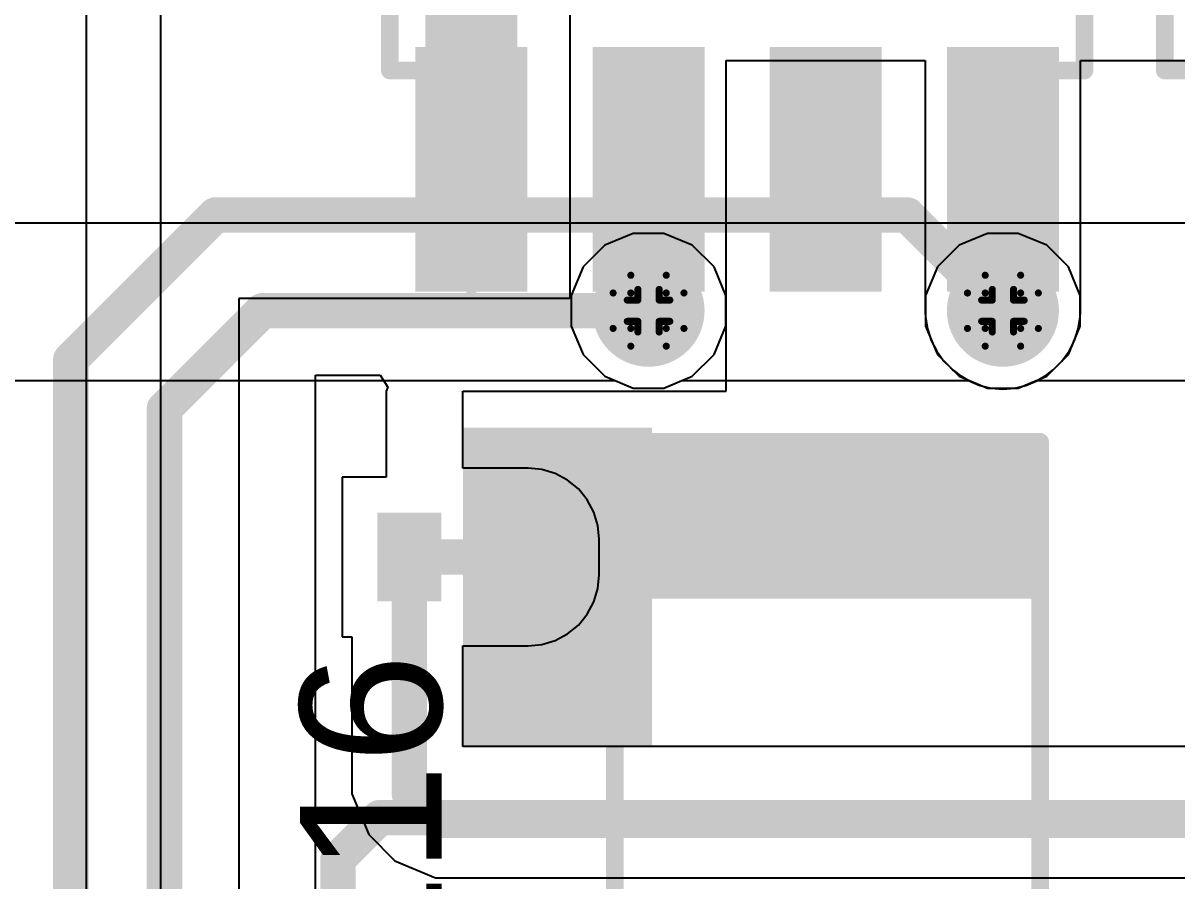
# Model space of a CAD drawing. Header units: inches. Extents: x -4 to 5258, y -4 to 5281.
# Drawn here: x 51.6 to 59.87, y 77.24 to 83.39 of the extents above; entities that cross this region are included whole.
import ezdxf

# ---------------------------------------------------------------- set-up
doc = ezdxf.new("R2010")
doc.units = ezdxf.units.IN
for name, color, linetype in [('Bottom Layer', 5, 'Continuous'), ('Bottom Solder', 6, 'Continuous'), ('Drill Drawing', 1, 'Continuous'), ('Layer 1', 16, 'Continuous'), ('Layer 2', 76, 'Continuous'), ('Top Layer', 1, 'Continuous'), ('Top Overlay', 2, 'Continuous'), ('Top Paste', 8, 'Continuous'), ('Top Solder', 216, 'Continuous'), ('Via Holes', 16, 'Continuous')]:
    doc.layers.add(name, color=color, linetype=linetype)
doc.styles.add('Arial', font='', dxfattribs={"height": 0.2})
doc.styles.get('Arial').set_extended_font_data('Arial')

# ---------------------------------------------------------------- blocks, each defined once
blk = doc.blocks.new('SOIC_8_10')
at = {"layer": 'Top Layer'}
for points in [[(-1.925, 2.205), (-1.925, 1.605), (-3.475, 1.605), (-3.475, 2.205)], [(3.475, 2.205), (3.475, 1.605), (1.925, 1.605), (1.925, 2.205)], [(-1.925, 0.935), (-1.925, 0.335), (-3.475, 0.335), (-3.475, 0.935)], [(3.475, 0.935), (3.475, 0.335), (1.925, 0.335), (1.925, 0.935)], [(-1.925, -0.335), (-1.925, -0.935), (-3.475, -0.935), (-3.475, -0.335)], [(3.475, -0.335), (3.475, -0.935), (1.925, -0.935), (1.925, -0.335)], [(-1.925, -1.605), (-1.925, -2.205), (-3.475, -2.205), (-3.475, -1.605)], [(3.475, -1.605), (3.475, -2.205), (1.925, -2.205), (1.925, -1.605)]]:
    blk.add_hatch(color=1, dxfattribs=at).paths.add_polyline_path(points)
at = {"layer": 'Top Overlay'}
blk.add_hatch(color=2, dxfattribs=at).paths.add_polyline_path([(-1.8289, 1.5748), (-1.4987, 1.5748), (-1.4987, 2.2352), (-1.8289, 2.2352)])
at = {"layer": 'Top Paste'}
for points in [[(-1.925, 2.205), (-1.925, 1.605), (-3.475, 1.605), (-3.475, 2.205)], [(3.475, 2.205), (3.475, 1.605), (1.925, 1.605), (1.925, 2.205)], [(-1.925, 0.935), (-1.925, 0.335), (-3.475, 0.335), (-3.475, 0.935)], [(3.475, 0.935), (3.475, 0.335), (1.925, 0.335), (1.925, 0.935)], [(-1.925, -0.335), (-1.925, -0.935), (-3.475, -0.935), (-3.475, -0.335)], [(3.475, -0.335), (3.475, -0.935), (1.925, -0.935), (1.925, -0.335)], [(-1.925, -1.605), (-1.925, -2.205), (-3.475, -2.205), (-3.475, -1.605)], [(3.475, -1.605), (3.475, -2.205), (1.925, -2.205), (1.925, -1.605)]]:
    blk.add_hatch(color=8, dxfattribs=at).paths.add_polyline_path(points)
at = {"layer": 'Top Solder'}
for points in [[(-1.8234, 2.3066), (-1.8234, 1.5034), (-3.5766, 1.5034), (-3.5766, 2.3066)], [(3.5766, 2.3066), (3.5766, 1.5034), (1.8234, 1.5034), (1.8234, 2.3066)], [(-1.8234, 1.0366), (-1.8234, 0.2334), (-3.5766, 0.2334), (-3.5766, 1.0366)], [(3.5766, 1.0366), (3.5766, 0.2334), (1.8234, 0.2334), (1.8234, 1.0366)], [(-1.8234, -0.2334), (-1.8234, -1.0366), (-3.5766, -1.0366), (-3.5766, -0.2334)], [(3.5766, -0.2334), (3.5766, -1.0366), (1.8234, -1.0366), (1.8234, -0.2334)], [(-1.8234, -1.5034), (-1.8234, -2.3066), (-3.5766, -2.3066), (-3.5766, -1.5034)], [(3.5766, -1.5034), (3.5766, -2.3066), (1.8234, -2.3066), (1.8234, -1.5034)]]:
    blk.add_hatch(color=216, dxfattribs=at).paths.add_polyline_path(points)
at = {"layer": 'Top Overlay'}
for points in [[(-1.9906, 2.4892, 0.127, 0.127, 0), (1.9906, 2.4892, 0.127, 0.127, 0)], [(-1.9906, 2.4892, 0.127, 0.127, 0), (-1.9906, 2.3114, 0.127, 0.127, 0)], [(1.9906, 2.4892, 0.127, 0.127, 0), (1.9906, 2.3114, 0.127, 0.127, 0)], [(-3.7592, 2.032, 0.127, 0.127, 0), (-3.7592, 1.778, 0.127, 0.127, 0)], [(-3.7592, 2.032, 0.127, 0.127, 0), (-3.6322, 1.905, 0.127, 0.127, 0)], [(-3.6322, 1.905, 0.127, 0.127, 0), (-3.7592, 1.778, 0.127, 0.127, 0)], [(-1.9906, -2.3114, 0.127, 0.127, 0), (-1.9906, -2.4892, 0.127, 0.127, 0)], [(1.9906, -2.3114, 0.127, 0.127, 0), (1.9906, -2.4892, 0.127, 0.127, 0)], [(-1.9906, -2.4892, 0.127, 0.127, 0), (1.9906, -2.4892, 0.127, 0.127, 0)]]:
    blk.add_lwpolyline(points, format="xyseb", dxfattribs=at)
for points in [[(-2.0223, 2.4892, 0.0635, 0.0635, 1), (-1.9588, 2.4892, 0.0635, 0.0635, 1)], [(-2.0223, 2.4892, 0.0635, 0.0635, 1), (-1.9588, 2.4892, 0.0635, 0.0635, 1)], [(1.9588, 2.4892, 0.0635, 0.0635, 1), (2.0223, 2.4892, 0.0635, 0.0635, 1)], [(1.9588, 2.4892, 0.0635, 0.0635, 1), (2.0223, 2.4892, 0.0635, 0.0635, 1)], [(-2.0223, 2.3114, 0.0635, 0.0635, 1), (-1.9588, 2.3114, 0.0635, 0.0635, 1)], [(1.9588, 2.3114, 0.0635, 0.0635, 1), (2.0223, 2.3114, 0.0635, 0.0635, 1)], [(-3.791, 2.032, 0.0635, 0.0635, 1), (-3.7275, 2.032, 0.0635, 0.0635, 1)], [(-3.791, 2.032, 0.0635, 0.0635, 1), (-3.7275, 2.032, 0.0635, 0.0635, 1)], [(-3.6639, 1.905, 0.0635, 0.0635, 1), (-3.6004, 1.905, 0.0635, 0.0635, 1)], [(-3.6639, 1.905, 0.0635, 0.0635, 1), (-3.6004, 1.905, 0.0635, 0.0635, 1)], [(-3.791, 1.778, 0.0635, 0.0635, 1), (-3.7275, 1.778, 0.0635, 0.0635, 1)], [(-3.791, 1.778, 0.0635, 0.0635, 1), (-3.7275, 1.778, 0.0635, 0.0635, 1)], [(-2.0223, -2.3114, 0.0635, 0.0635, 1), (-1.9588, -2.3114, 0.0635, 0.0635, 1)], [(1.9588, -2.3114, 0.0635, 0.0635, 1), (2.0223, -2.3114, 0.0635, 0.0635, 1)], [(-2.0223, -2.4892, 0.0635, 0.0635, 1), (-1.9588, -2.4892, 0.0635, 0.0635, 1)], [(-2.0223, -2.4892, 0.0635, 0.0635, 1), (-1.9588, -2.4892, 0.0635, 0.0635, 1)], [(1.9588, -2.4892, 0.0635, 0.0635, 1), (2.0223, -2.4892, 0.0635, 0.0635, 1)], [(1.9588, -2.4892, 0.0635, 0.0635, 1), (2.0223, -2.4892, 0.0635, 0.0635, 1)]]:
    blk.add_lwpolyline(points, format="xyseb", close=True, dxfattribs=at)
blk = doc.blocks.new('SOIC_8_12')
at = {"layer": 'Top Layer'}
for points in [[(-1.925, 2.205), (-1.925, 1.605), (-3.475, 1.605), (-3.475, 2.205)], [(3.475, 2.205), (3.475, 1.605), (1.925, 1.605), (1.925, 2.205)], [(-1.925, 0.935), (-1.925, 0.335), (-3.475, 0.335), (-3.475, 0.935)], [(3.475, 0.935), (3.475, 0.335), (1.925, 0.335), (1.925, 0.935)], [(-1.925, -0.335), (-1.925, -0.935), (-3.475, -0.935), (-3.475, -0.335)], [(3.475, -0.335), (3.475, -0.935), (1.925, -0.935), (1.925, -0.335)], [(-1.925, -1.605), (-1.925, -2.205), (-3.475, -2.205), (-3.475, -1.605)], [(3.475, -1.605), (3.475, -2.205), (1.925, -2.205), (1.925, -1.605)]]:
    blk.add_hatch(color=1, dxfattribs=at).paths.add_polyline_path(points)
at = {"layer": 'Top Overlay'}
blk.add_hatch(color=2, dxfattribs=at).paths.add_polyline_path([(-1.8296, 1.5744), (-1.4994, 1.5744), (-1.4994, 2.2348), (-1.8296, 2.2348)])
at = {"layer": 'Top Paste'}
for points in [[(-1.925, 2.205), (-1.925, 1.605), (-3.475, 1.605), (-3.475, 2.205)], [(3.475, 2.205), (3.475, 1.605), (1.925, 1.605), (1.925, 2.205)], [(-1.925, 0.935), (-1.925, 0.335), (-3.475, 0.335), (-3.475, 0.935)], [(3.475, 0.935), (3.475, 0.335), (1.925, 0.335), (1.925, 0.935)], [(-1.925, -0.335), (-1.925, -0.935), (-3.475, -0.935), (-3.475, -0.335)], [(3.475, -0.335), (3.475, -0.935), (1.925, -0.935), (1.925, -0.335)], [(-1.925, -1.605), (-1.925, -2.205), (-3.475, -2.205), (-3.475, -1.605)], [(3.475, -1.605), (3.475, -2.205), (1.925, -2.205), (1.925, -1.605)]]:
    blk.add_hatch(color=8, dxfattribs=at).paths.add_polyline_path(points)
at = {"layer": 'Top Solder'}
for points in [[(-1.8234, 2.3066), (-1.8234, 1.5034), (-3.5766, 1.5034), (-3.5766, 2.3066)], [(3.5766, 2.3066), (3.5766, 1.5034), (1.8234, 1.5034), (1.8234, 2.3066)], [(-1.8234, 1.0366), (-1.8234, 0.2334), (-3.5766, 0.2334), (-3.5766, 1.0366)], [(3.5766, 1.0366), (3.5766, 0.2334), (1.8234, 0.2334), (1.8234, 1.0366)], [(-1.8234, -0.2334), (-1.8234, -1.0366), (-3.5766, -1.0366), (-3.5766, -0.2334)], [(3.5766, -0.2334), (3.5766, -1.0366), (1.8234, -1.0366), (1.8234, -0.2334)], [(-1.8234, -1.5034), (-1.8234, -2.3066), (-3.5766, -2.3066), (-3.5766, -1.5034)], [(3.5766, -1.5034), (3.5766, -2.3066), (1.8234, -2.3066), (1.8234, -1.5034)]]:
    blk.add_hatch(color=216, dxfattribs=at).paths.add_polyline_path(points)
at = {"layer": 'Top Overlay'}
for points in [[(-1.9906, 2.4892, 0.127, 0.127, 0), (1.9906, 2.4892, 0.127, 0.127, 0)], [(-1.9906, 2.4892, 0.127, 0.127, 0), (-1.9906, 2.3114, 0.127, 0.127, 0)], [(1.9906, 2.4892, 0.127, 0.127, 0), (1.9906, 2.3114, 0.127, 0.127, 0)], [(-3.7592, 2.032, 0.127, 0.127, 0), (-3.7592, 1.778, 0.127, 0.127, 0)], [(-3.7592, 2.032, 0.127, 0.127, 0), (-3.6322, 1.905, 0.127, 0.127, 0)], [(-3.6322, 1.905, 0.127, 0.127, 0), (-3.7592, 1.778, 0.127, 0.127, 0)], [(-1.9906, -2.3114, 0.127, 0.127, 0), (-1.9906, -2.4892, 0.127, 0.127, 0)], [(1.9906, -2.3114, 0.127, 0.127, 0), (1.9906, -2.4892, 0.127, 0.127, 0)], [(1.9906, -2.4892, 0.127, 0.127, 0), (-1.9906, -2.4892, 0.127, 0.127, 0)]]:
    blk.add_lwpolyline(points, format="xyseb", dxfattribs=at)
for points in [[(-2.0223, 2.4892, 0.0635, 0.0635, 1), (-1.9588, 2.4892, 0.0635, 0.0635, 1)], [(-2.0223, 2.4892, 0.0635, 0.0635, 1), (-1.9588, 2.4892, 0.0635, 0.0635, 1)], [(1.9588, 2.4892, 0.0635, 0.0635, 1), (2.0223, 2.4892, 0.0635, 0.0635, 1)], [(1.9588, 2.4892, 0.0635, 0.0635, 1), (2.0223, 2.4892, 0.0635, 0.0635, 1)], [(-2.0223, 2.3114, 0.0635, 0.0635, 1), (-1.9588, 2.3114, 0.0635, 0.0635, 1)], [(1.9588, 2.3114, 0.0635, 0.0635, 1), (2.0223, 2.3114, 0.0635, 0.0635, 1)], [(-3.791, 2.032, 0.0635, 0.0635, 1), (-3.7275, 2.032, 0.0635, 0.0635, 1)], [(-3.791, 2.032, 0.0635, 0.0635, 1), (-3.7275, 2.032, 0.0635, 0.0635, 1)], [(-3.6639, 1.905, 0.0635, 0.0635, 1), (-3.6004, 1.905, 0.0635, 0.0635, 1)], [(-3.6639, 1.905, 0.0635, 0.0635, 1), (-3.6004, 1.905, 0.0635, 0.0635, 1)], [(-3.791, 1.778, 0.0635, 0.0635, 1), (-3.7275, 1.778, 0.0635, 0.0635, 1)], [(-3.791, 1.778, 0.0635, 0.0635, 1), (-3.7275, 1.778, 0.0635, 0.0635, 1)], [(-2.0223, -2.3114, 0.0635, 0.0635, 1), (-1.9588, -2.3114, 0.0635, 0.0635, 1)], [(1.9588, -2.3114, 0.0635, 0.0635, 1), (2.0223, -2.3114, 0.0635, 0.0635, 1)], [(-2.0224, -2.4892, 0.0635, 0.0635, 1), (-1.9589, -2.4892, 0.0635, 0.0635, 1)], [(-2.0224, -2.4892, 0.0635, 0.0635, 1), (-1.9589, -2.4892, 0.0635, 0.0635, 1)], [(1.9588, -2.4892, 0.0635, 0.0635, 1), (2.0223, -2.4892, 0.0635, 0.0635, 1)], [(1.9588, -2.4892, 0.0635, 0.0635, 1), (2.0223, -2.4892, 0.0635, 0.0635, 1)]]:
    blk.add_lwpolyline(points, format="xyseb", close=True, dxfattribs=at)
blk = doc.blocks.new('RES_2010_52')
at = {"layer": 'Top Layer'}
for points in [[(-2.8, 1.4), (-1.9, 1.4), (-1.9, -1.4), (-2.8, -1.4)], [(1.9, 1.4), (2.8, 1.4), (2.8, -1.4), (1.9, -1.4)]]:
    blk.add_hatch(color=1, dxfattribs=at).paths.add_polyline_path(points)
at = {"layer": 'Top Paste'}
for points in [[(-2.8, 1.4), (-1.9, 1.4), (-1.9, -1.4), (-2.8, -1.4)], [(1.9, 1.4), (2.8, 1.4), (2.8, -1.4), (1.9, -1.4)]]:
    blk.add_hatch(color=8, dxfattribs=at).paths.add_polyline_path(points)
at = {"layer": 'Top Solder'}
for points in [[(-2.9016, 1.5016), (-1.7984, 1.5016), (-1.7984, -1.5016), (-2.9016, -1.5016)], [(1.7984, 1.5016), (2.9016, 1.5016), (2.9016, -1.5016), (1.7984, -1.5016)]]:
    blk.add_hatch(color=216, dxfattribs=at).paths.add_polyline_path(points)
at = {"layer": 'Top Overlay'}
for points in [[(-2.921, 1.524, 0.127, 0.127, 0), (-2.921, -1.524, 0.127, 0.127, 0)], [(-2.921, 1.524, 0.127, 0.127, 0), (2.921, 1.524, 0.127, 0.127, 0)], [(2.921, 1.524, 0.127, 0.127, 0), (2.921, -1.524, 0.127, 0.127, 0)], [(-2.921, -1.524, 0.127, 0.127, 0), (2.921, -1.524, 0.127, 0.127, 0)]]:
    blk.add_lwpolyline(points, format="xyseb", dxfattribs=at)
for points in [[(-2.9527, 1.524, 0.0635, 0.0635, 1), (-2.8893, 1.524, 0.0635, 0.0635, 1)], [(-2.9527, 1.524, 0.0635, 0.0635, 1), (-2.8893, 1.524, 0.0635, 0.0635, 1)], [(2.8893, 1.524, 0.0635, 0.0635, 1), (2.9527, 1.524, 0.0635, 0.0635, 1)], [(2.8893, 1.524, 0.0635, 0.0635, 1), (2.9527, 1.524, 0.0635, 0.0635, 1)], [(-2.9527, -1.524, 0.0635, 0.0635, 1), (-2.8893, -1.524, 0.0635, 0.0635, 1)], [(-2.9527, -1.524, 0.0635, 0.0635, 1), (-2.8893, -1.524, 0.0635, 0.0635, 1)], [(2.8893, -1.524, 0.0635, 0.0635, 1), (2.9527, -1.524, 0.0635, 0.0635, 1)], [(2.8893, -1.524, 0.0635, 0.0635, 1), (2.9527, -1.524, 0.0635, 0.0635, 1)]]:
    blk.add_lwpolyline(points, format="xyseb", close=True, dxfattribs=at)
blk = doc.blocks.new('N___T___P___177')
at = {"layer": 'Top Layer'}
for points in [[(-0.6985, -0.3175), (-0.6985, 0.3175), (-0.2413, 0.3175), (-0.2413, -0.3175)], [(0.2413, -0.3175), (0.2413, 0.3175), (0.6985, 0.3175), (0.6985, -0.3175)], [(-0.3812, -0.127), (0.3808, -0.127), (0.3808, 0.127), (-0.3812, 0.127)]]:
    blk.add_hatch(color=1, dxfattribs=at).paths.add_polyline_path(points)
at = {"layer": 'Top Paste'}
for points in [[(-0.6985, -0.3175), (-0.6985, 0.3175), (-0.2413, 0.3175), (-0.2413, -0.3175)], [(0.2413, -0.3175), (0.2413, 0.3175), (0.6985, 0.3175), (0.6985, -0.3175)]]:
    blk.add_hatch(color=8, dxfattribs=at).paths.add_polyline_path(points)

msp = doc.modelspace()

# ---------------------------------------------------------------- hatches: boundary and pattern name
at = {"layer": 'Bottom Layer'}
h = msp.add_hatch(color=5, dxfattribs=at)
edge = h.paths.add_edge_path()
edge.add_arc((56.0835, 81.325), 0.3, 0, 360)
h = msp.add_hatch(color=5, dxfattribs=at)
edge = h.paths.add_edge_path()
edge.add_arc((58.6235, 81.325), 0.3, 0, 360)
at = {"layer": 'Bottom Solder'}
h = msp.add_hatch(color=6, dxfattribs=at)
edge = h.paths.add_edge_path()
edge.add_arc((56.0835, 81.325), 0.4016, 0, 360)
h = msp.add_hatch(color=6, dxfattribs=at)
edge = h.paths.add_edge_path()
edge.add_arc((58.6235, 81.325), 0.4016, 0, 360)
at = {"layer": 'Layer 1'}
h = msp.add_hatch(color=16, dxfattribs=at)
edge = h.paths.add_edge_path()
edge.add_arc((56.0835, 81.325), 0.3, 0, 360)
h = msp.add_hatch(color=16, dxfattribs=at)
edge = h.paths.add_edge_path()
edge.add_arc((58.6235, 81.325), 0.3, 0, 360)
at = {"layer": 'Layer 2'}
h = msp.add_hatch(color=76, dxfattribs=at)
edge = h.paths.add_edge_path()
edge.add_arc((56.0835, 81.325), 0.3, 0, 360)
h = msp.add_hatch(color=76, dxfattribs=at)
edge = h.paths.add_edge_path()
edge.add_arc((58.6235, 81.325), 0.3, 0, 360)
at = {"layer": 'Top Layer'}
h = msp.add_hatch(color=1, dxfattribs=at)
edge = h.paths.add_edge_path()
edge.add_arc((56.0835, 81.325), 0.3, 0, 360)
h = msp.add_hatch(color=1, dxfattribs=at)
edge = h.paths.add_edge_path()
edge.add_arc((58.6235, 81.325), 0.3, 0, 360)
msp.add_hatch(color=1, dxfattribs=at).paths.add_polyline_path([(54.7534, 78.2025), (56.109, 78.2025), (56.109, 80.4865), (54.7534, 80.4865)])
at = {"layer": 'Top Solder'}
h = msp.add_hatch(color=216, dxfattribs=at)
edge = h.paths.add_edge_path()
edge.add_arc((56.0835, 81.325), 0.4016, 0, 360)
h = msp.add_hatch(color=216, dxfattribs=at)
edge = h.paths.add_edge_path()
edge.add_arc((58.6235, 81.325), 0.4016, 0, 360)
at = {"layer": 'Via Holes'}
h = msp.add_hatch(color=7, dxfattribs=at)
edge = h.paths.add_edge_path()
edge.add_arc((56.0835, 81.325), 0.15, 0, 360)
h = msp.add_hatch(color=7, dxfattribs=at)
edge = h.paths.add_edge_path()
edge.add_arc((58.6235, 81.325), 0.15, 0, 360)

# ---------------------------------------------------------------- linework, layer by layer
at = {"layer": 'Bottom Layer'}
for p, q in [((106.4882, 81.9521), (50.1444, 81.9521)), ((49.005, 80.8245), (55.8443, 80.8245)), ((55.8443, 80.8245), (55.9733, 80.7711)), ((56.1937, 80.7711), (56.3227, 80.8245)), ((56.3227, 80.8245), (58.3843, 80.8245)), ((58.3843, 80.8245), (58.5133, 80.7711)), ((58.7337, 80.7711), (58.8627, 80.8245)), ((58.8627, 80.8245), (63.9385, 80.8245)), ((55.9733, 80.7711), (56.1937, 80.7711)), ((58.5133, 80.7711), (58.7337, 80.7711))]:
    msp.add_line(p, q, dxfattribs=at)
at = {"layer": 'Drill Drawing'}
for points in [[(55.9565, 81.452, 0.0508, 0.0508, 0), (55.9565, 81.579, 0.0508, 0.0508, 0)], [(55.9565, 81.579, 0.0508, 0.0508, 0), (56.2105, 81.579, 0.0508, 0.0508, 0)], [(56.2105, 81.452, 0.0508, 0.0508, 0), (56.2105, 81.579, 0.0508, 0.0508, 0)], [(58.4965, 81.452, 0.0508, 0.0508, 0), (58.4965, 81.579, 0.0508, 0.0508, 0)], [(58.4965, 81.579, 0.0508, 0.0508, 0), (58.7505, 81.579, 0.0508, 0.0508, 0)], [(58.7505, 81.452, 0.0508, 0.0508, 0), (58.7505, 81.579, 0.0508, 0.0508, 0)], [(55.8295, 81.198, 0.0508, 0.0508, 0), (55.8295, 81.452, 0.0508, 0.0508, 0)], [(55.8295, 81.452, 0.0508, 0.0508, 0), (55.9565, 81.452, 0.0508, 0.0508, 0)], [(56.0073, 81.4012, 0.0508, 0.0508, 0), (56.0073, 81.4774, 0.0508, 0.0508, 0)], [(56.0073, 81.4774, 0.0508, 0.0508, 0), (56.1597, 81.4774, 0.0508, 0.0508, 0)], [(56.1597, 81.4012, 0.0508, 0.0508, 0), (56.1597, 81.4774, 0.0508, 0.0508, 0)], [(56.2105, 81.452, 0.0508, 0.0508, 0), (56.3375, 81.452, 0.0508, 0.0508, 0)], [(56.3375, 81.198, 0.0508, 0.0508, 0), (56.3375, 81.452, 0.0508, 0.0508, 0)], [(58.3695, 81.198, 0.0508, 0.0508, 0), (58.3695, 81.452, 0.0508, 0.0508, 0)], [(58.3695, 81.452, 0.0508, 0.0508, 0), (58.4965, 81.452, 0.0508, 0.0508, 0)], [(58.5473, 81.4012, 0.0508, 0.0508, 0), (58.5473, 81.4774, 0.0508, 0.0508, 0)], [(58.5473, 81.4774, 0.0508, 0.0508, 0), (58.6997, 81.4774, 0.0508, 0.0508, 0)], [(58.6997, 81.4012, 0.0508, 0.0508, 0), (58.6997, 81.4774, 0.0508, 0.0508, 0)], [(58.7505, 81.452, 0.0508, 0.0508, 0), (58.8775, 81.452, 0.0508, 0.0508, 0)], [(58.8775, 81.198, 0.0508, 0.0508, 0), (58.8775, 81.452, 0.0508, 0.0508, 0)], [(55.9311, 81.2488, 0.0508, 0.0508, 0), (55.9311, 81.4012, 0.0508, 0.0508, 0)], [(55.9311, 81.4012, 0.0508, 0.0508, 0), (56.0073, 81.4012, 0.0508, 0.0508, 0)], [(56.1597, 81.4012, 0.0508, 0.0508, 0), (56.2359, 81.4012, 0.0508, 0.0508, 0)], [(56.2359, 81.2488, 0.0508, 0.0508, 0), (56.2359, 81.4012, 0.0508, 0.0508, 0)], [(58.4711, 81.2488, 0.0508, 0.0508, 0), (58.4711, 81.4012, 0.0508, 0.0508, 0)], [(58.4711, 81.4012, 0.0508, 0.0508, 0), (58.5473, 81.4012, 0.0508, 0.0508, 0)], [(58.6997, 81.4012, 0.0508, 0.0508, 0), (58.7759, 81.4012, 0.0508, 0.0508, 0)], [(58.7759, 81.2488, 0.0508, 0.0508, 0), (58.7759, 81.4012, 0.0508, 0.0508, 0)], [(55.8295, 81.198, 0.0508, 0.0508, 0), (55.9565, 81.198, 0.0508, 0.0508, 0)], [(55.9311, 81.2488, 0.0508, 0.0508, 0), (56.0073, 81.2488, 0.0508, 0.0508, 0)], [(55.9565, 81.071, 0.0508, 0.0508, 0), (55.9565, 81.198, 0.0508, 0.0508, 0)], [(56.0073, 81.1726, 0.0508, 0.0508, 0), (56.0073, 81.2488, 0.0508, 0.0508, 0)], [(56.1597, 81.2488, 0.0508, 0.0508, 0), (56.2359, 81.2488, 0.0508, 0.0508, 0)], [(56.1597, 81.1726, 0.0508, 0.0508, 0), (56.1597, 81.2488, 0.0508, 0.0508, 0)], [(56.2105, 81.198, 0.0508, 0.0508, 0), (56.3375, 81.198, 0.0508, 0.0508, 0)], [(56.2105, 81.071, 0.0508, 0.0508, 0), (56.2105, 81.198, 0.0508, 0.0508, 0)], [(58.3695, 81.198, 0.0508, 0.0508, 0), (58.4965, 81.198, 0.0508, 0.0508, 0)], [(58.4711, 81.2488, 0.0508, 0.0508, 0), (58.5473, 81.2488, 0.0508, 0.0508, 0)], [(58.4965, 81.071, 0.0508, 0.0508, 0), (58.4965, 81.198, 0.0508, 0.0508, 0)], [(58.5473, 81.1726, 0.0508, 0.0508, 0), (58.5473, 81.2488, 0.0508, 0.0508, 0)], [(58.6997, 81.2488, 0.0508, 0.0508, 0), (58.7759, 81.2488, 0.0508, 0.0508, 0)], [(58.6997, 81.1726, 0.0508, 0.0508, 0), (58.6997, 81.2488, 0.0508, 0.0508, 0)], [(58.7505, 81.198, 0.0508, 0.0508, 0), (58.8775, 81.198, 0.0508, 0.0508, 0)], [(58.7505, 81.071, 0.0508, 0.0508, 0), (58.7505, 81.198, 0.0508, 0.0508, 0)], [(56.0073, 81.1726, 0.0508, 0.0508, 0), (56.1597, 81.1726, 0.0508, 0.0508, 0)], [(58.5473, 81.1726, 0.0508, 0.0508, 0), (58.6997, 81.1726, 0.0508, 0.0508, 0)], [(55.9565, 81.071, 0.0508, 0.0508, 0), (56.2105, 81.071, 0.0508, 0.0508, 0)], [(58.4965, 81.071, 0.0508, 0.0508, 0), (58.7505, 81.071, 0.0508, 0.0508, 0)]]:
    msp.add_lwpolyline(points, format="xyseb", dxfattribs=at)
for points in [[(55.9438, 81.579, 0.0254, 0.0254, 1), (55.9692, 81.579, 0.0254, 0.0254, 1)], [(55.9438, 81.579, 0.0254, 0.0254, 1), (55.9692, 81.579, 0.0254, 0.0254, 1)], [(56.1978, 81.579, 0.0254, 0.0254, 1), (56.2232, 81.579, 0.0254, 0.0254, 1)], [(56.1978, 81.579, 0.0254, 0.0254, 1), (56.2232, 81.579, 0.0254, 0.0254, 1)], [(58.4838, 81.579, 0.0254, 0.0254, 1), (58.5092, 81.579, 0.0254, 0.0254, 1)], [(58.4838, 81.579, 0.0254, 0.0254, 1), (58.5092, 81.579, 0.0254, 0.0254, 1)], [(58.7378, 81.579, 0.0254, 0.0254, 1), (58.7632, 81.579, 0.0254, 0.0254, 1)], [(58.7378, 81.579, 0.0254, 0.0254, 1), (58.7632, 81.579, 0.0254, 0.0254, 1)], [(55.8168, 81.452, 0.0254, 0.0254, 1), (55.8422, 81.452, 0.0254, 0.0254, 1)], [(55.8168, 81.452, 0.0254, 0.0254, 1), (55.8422, 81.452, 0.0254, 0.0254, 1)], [(55.9438, 81.452, 0.0254, 0.0254, 1), (55.9692, 81.452, 0.0254, 0.0254, 1)], [(55.9438, 81.452, 0.0254, 0.0254, 1), (55.9692, 81.452, 0.0254, 0.0254, 1)], [(55.9946, 81.4774, 0.0254, 0.0254, 1), (56.02, 81.4774, 0.0254, 0.0254, 1)], [(55.9946, 81.4774, 0.0254, 0.0254, 1), (56.02, 81.4774, 0.0254, 0.0254, 1)], [(56.147, 81.4774, 0.0254, 0.0254, 1), (56.1724, 81.4774, 0.0254, 0.0254, 1)], [(56.147, 81.4774, 0.0254, 0.0254, 1), (56.1724, 81.4774, 0.0254, 0.0254, 1)], [(56.1978, 81.452, 0.0254, 0.0254, 1), (56.2232, 81.452, 0.0254, 0.0254, 1)], [(56.1978, 81.452, 0.0254, 0.0254, 1), (56.2232, 81.452, 0.0254, 0.0254, 1)], [(56.3248, 81.452, 0.0254, 0.0254, 1), (56.3502, 81.452, 0.0254, 0.0254, 1)], [(56.3248, 81.452, 0.0254, 0.0254, 1), (56.3502, 81.452, 0.0254, 0.0254, 1)], [(58.3568, 81.452, 0.0254, 0.0254, 1), (58.3822, 81.452, 0.0254, 0.0254, 1)], [(58.3568, 81.452, 0.0254, 0.0254, 1), (58.3822, 81.452, 0.0254, 0.0254, 1)], [(58.4838, 81.452, 0.0254, 0.0254, 1), (58.5092, 81.452, 0.0254, 0.0254, 1)], [(58.4838, 81.452, 0.0254, 0.0254, 1), (58.5092, 81.452, 0.0254, 0.0254, 1)], [(58.5346, 81.4774, 0.0254, 0.0254, 1), (58.56, 81.4774, 0.0254, 0.0254, 1)], [(58.5346, 81.4774, 0.0254, 0.0254, 1), (58.56, 81.4774, 0.0254, 0.0254, 1)], [(58.687, 81.4774, 0.0254, 0.0254, 1), (58.7124, 81.4774, 0.0254, 0.0254, 1)], [(58.687, 81.4774, 0.0254, 0.0254, 1), (58.7124, 81.4774, 0.0254, 0.0254, 1)], [(58.7378, 81.452, 0.0254, 0.0254, 1), (58.7632, 81.452, 0.0254, 0.0254, 1)], [(58.7378, 81.452, 0.0254, 0.0254, 1), (58.7632, 81.452, 0.0254, 0.0254, 1)], [(58.8648, 81.452, 0.0254, 0.0254, 1), (58.8902, 81.452, 0.0254, 0.0254, 1)], [(58.8648, 81.452, 0.0254, 0.0254, 1), (58.8902, 81.452, 0.0254, 0.0254, 1)], [(55.9184, 81.4012, 0.0254, 0.0254, 1), (55.9438, 81.4012, 0.0254, 0.0254, 1)], [(55.9184, 81.4012, 0.0254, 0.0254, 1), (55.9438, 81.4012, 0.0254, 0.0254, 1)], [(55.9946, 81.4012, 0.0254, 0.0254, 1), (56.02, 81.4012, 0.0254, 0.0254, 1)], [(55.9946, 81.4012, 0.0254, 0.0254, 1), (56.02, 81.4012, 0.0254, 0.0254, 1)], [(56.147, 81.4012, 0.0254, 0.0254, 1), (56.1724, 81.4012, 0.0254, 0.0254, 1)], [(56.147, 81.4012, 0.0254, 0.0254, 1), (56.1724, 81.4012, 0.0254, 0.0254, 1)], [(56.2232, 81.4012, 0.0254, 0.0254, 1), (56.2486, 81.4012, 0.0254, 0.0254, 1)], [(56.2232, 81.4012, 0.0254, 0.0254, 1), (56.2486, 81.4012, 0.0254, 0.0254, 1)], [(58.4584, 81.4012, 0.0254, 0.0254, 1), (58.4838, 81.4012, 0.0254, 0.0254, 1)], [(58.4584, 81.4012, 0.0254, 0.0254, 1), (58.4838, 81.4012, 0.0254, 0.0254, 1)], [(58.5346, 81.4012, 0.0254, 0.0254, 1), (58.56, 81.4012, 0.0254, 0.0254, 1)], [(58.5346, 81.4012, 0.0254, 0.0254, 1), (58.56, 81.4012, 0.0254, 0.0254, 1)], [(58.687, 81.4012, 0.0254, 0.0254, 1), (58.7124, 81.4012, 0.0254, 0.0254, 1)], [(58.687, 81.4012, 0.0254, 0.0254, 1), (58.7124, 81.4012, 0.0254, 0.0254, 1)], [(58.7632, 81.4012, 0.0254, 0.0254, 1), (58.7886, 81.4012, 0.0254, 0.0254, 1)], [(58.7632, 81.4012, 0.0254, 0.0254, 1), (58.7886, 81.4012, 0.0254, 0.0254, 1)], [(55.8168, 81.198, 0.0254, 0.0254, 1), (55.8422, 81.198, 0.0254, 0.0254, 1)], [(55.8168, 81.198, 0.0254, 0.0254, 1), (55.8422, 81.198, 0.0254, 0.0254, 1)], [(55.9184, 81.2488, 0.0254, 0.0254, 1), (55.9438, 81.2488, 0.0254, 0.0254, 1)], [(55.9184, 81.2488, 0.0254, 0.0254, 1), (55.9438, 81.2488, 0.0254, 0.0254, 1)], [(55.9438, 81.198, 0.0254, 0.0254, 1), (55.9692, 81.198, 0.0254, 0.0254, 1)], [(55.9438, 81.198, 0.0254, 0.0254, 1), (55.9692, 81.198, 0.0254, 0.0254, 1)], [(55.9946, 81.2488, 0.0254, 0.0254, 1), (56.02, 81.2488, 0.0254, 0.0254, 1)], [(55.9946, 81.2488, 0.0254, 0.0254, 1), (56.02, 81.2488, 0.0254, 0.0254, 1)], [(56.147, 81.2488, 0.0254, 0.0254, 1), (56.1724, 81.2488, 0.0254, 0.0254, 1)], [(56.147, 81.2488, 0.0254, 0.0254, 1), (56.1724, 81.2488, 0.0254, 0.0254, 1)], [(56.1978, 81.198, 0.0254, 0.0254, 1), (56.2232, 81.198, 0.0254, 0.0254, 1)], [(56.1978, 81.198, 0.0254, 0.0254, 1), (56.2232, 81.198, 0.0254, 0.0254, 1)], [(56.2232, 81.2488, 0.0254, 0.0254, 1), (56.2486, 81.2488, 0.0254, 0.0254, 1)], [(56.2232, 81.2488, 0.0254, 0.0254, 1), (56.2486, 81.2488, 0.0254, 0.0254, 1)], [(56.3248, 81.198, 0.0254, 0.0254, 1), (56.3502, 81.198, 0.0254, 0.0254, 1)], [(56.3248, 81.198, 0.0254, 0.0254, 1), (56.3502, 81.198, 0.0254, 0.0254, 1)], [(58.3568, 81.198, 0.0254, 0.0254, 1), (58.3822, 81.198, 0.0254, 0.0254, 1)], [(58.3568, 81.198, 0.0254, 0.0254, 1), (58.3822, 81.198, 0.0254, 0.0254, 1)], [(58.4584, 81.2488, 0.0254, 0.0254, 1), (58.4838, 81.2488, 0.0254, 0.0254, 1)], [(58.4584, 81.2488, 0.0254, 0.0254, 1), (58.4838, 81.2488, 0.0254, 0.0254, 1)], [(58.4838, 81.198, 0.0254, 0.0254, 1), (58.5092, 81.198, 0.0254, 0.0254, 1)], [(58.4838, 81.198, 0.0254, 0.0254, 1), (58.5092, 81.198, 0.0254, 0.0254, 1)], [(58.5346, 81.2488, 0.0254, 0.0254, 1), (58.56, 81.2488, 0.0254, 0.0254, 1)], [(58.5346, 81.2488, 0.0254, 0.0254, 1), (58.56, 81.2488, 0.0254, 0.0254, 1)], [(58.687, 81.2488, 0.0254, 0.0254, 1), (58.7124, 81.2488, 0.0254, 0.0254, 1)], [(58.687, 81.2488, 0.0254, 0.0254, 1), (58.7124, 81.2488, 0.0254, 0.0254, 1)], [(58.7378, 81.198, 0.0254, 0.0254, 1), (58.7632, 81.198, 0.0254, 0.0254, 1)], [(58.7378, 81.198, 0.0254, 0.0254, 1), (58.7632, 81.198, 0.0254, 0.0254, 1)], [(58.7632, 81.2488, 0.0254, 0.0254, 1), (58.7886, 81.2488, 0.0254, 0.0254, 1)], [(58.7632, 81.2488, 0.0254, 0.0254, 1), (58.7886, 81.2488, 0.0254, 0.0254, 1)], [(58.8648, 81.198, 0.0254, 0.0254, 1), (58.8902, 81.198, 0.0254, 0.0254, 1)], [(58.8648, 81.198, 0.0254, 0.0254, 1), (58.8902, 81.198, 0.0254, 0.0254, 1)], [(55.9946, 81.1726, 0.0254, 0.0254, 1), (56.02, 81.1726, 0.0254, 0.0254, 1)], [(55.9946, 81.1726, 0.0254, 0.0254, 1), (56.02, 81.1726, 0.0254, 0.0254, 1)], [(56.147, 81.1726, 0.0254, 0.0254, 1), (56.1724, 81.1726, 0.0254, 0.0254, 1)], [(56.147, 81.1726, 0.0254, 0.0254, 1), (56.1724, 81.1726, 0.0254, 0.0254, 1)], [(58.5346, 81.1726, 0.0254, 0.0254, 1), (58.56, 81.1726, 0.0254, 0.0254, 1)], [(58.5346, 81.1726, 0.0254, 0.0254, 1), (58.56, 81.1726, 0.0254, 0.0254, 1)], [(58.687, 81.1726, 0.0254, 0.0254, 1), (58.7124, 81.1726, 0.0254, 0.0254, 1)], [(58.687, 81.1726, 0.0254, 0.0254, 1), (58.7124, 81.1726, 0.0254, 0.0254, 1)], [(55.9438, 81.071, 0.0254, 0.0254, 1), (55.9692, 81.071, 0.0254, 0.0254, 1)], [(55.9438, 81.071, 0.0254, 0.0254, 1), (55.9692, 81.071, 0.0254, 0.0254, 1)], [(56.1978, 81.071, 0.0254, 0.0254, 1), (56.2232, 81.071, 0.0254, 0.0254, 1)], [(56.1978, 81.071, 0.0254, 0.0254, 1), (56.2232, 81.071, 0.0254, 0.0254, 1)], [(58.4838, 81.071, 0.0254, 0.0254, 1), (58.5092, 81.071, 0.0254, 0.0254, 1)], [(58.4838, 81.071, 0.0254, 0.0254, 1), (58.5092, 81.071, 0.0254, 0.0254, 1)], [(58.7378, 81.071, 0.0254, 0.0254, 1), (58.7632, 81.071, 0.0254, 0.0254, 1)], [(58.7378, 81.071, 0.0254, 0.0254, 1), (58.7632, 81.071, 0.0254, 0.0254, 1)]]:
    msp.add_lwpolyline(points, format="xyseb", close=True, dxfattribs=at)
at = {"layer": 'Layer 1'}
for p, q in [((55.9733, 81.879), (55.7697, 81.7947)), ((56.1937, 81.879), (55.9733, 81.879)), ((56.3973, 81.7947), (56.1937, 81.879)), ((58.5133, 81.879), (58.3097, 81.7947)), ((58.7337, 81.879), (58.5133, 81.879)), ((58.9373, 81.7947), (58.7337, 81.879)), ((55.7697, 81.7947), (55.6138, 81.6389)), ((56.5532, 81.6389), (56.3973, 81.7947)), ((58.3097, 81.7947), (58.1538, 81.6389)), ((59.0932, 81.6389), (58.9373, 81.7947)), ((55.6138, 81.6389), (55.5295, 81.4352)), ((56.6375, 81.4352), (56.5532, 81.6389)), ((58.1538, 81.6389), (58.0695, 81.4352)), ((59.1775, 81.4352), (59.0932, 81.6389)), ((55.5295, 81.4352), (55.5295, 81.2149)), ((56.6375, 81.2149), (56.6375, 81.4352)), ((58.0695, 81.4352), (58.0695, 81.2149)), ((59.1775, 81.2149), (59.1775, 81.4352)), ((55.5295, 81.2149), (55.6138, 81.0112)), ((56.5532, 81.0112), (56.6375, 81.2149)), ((58.0695, 81.2149), (58.1538, 81.0112)), ((59.0932, 81.0112), (59.1775, 81.2149)), ((55.6138, 81.0112), (55.7697, 80.8554)), ((56.3973, 80.8554), (56.5532, 81.0112)), ((58.1538, 81.0112), (58.3097, 80.8554)), ((58.9373, 80.8554), (59.0932, 81.0112)), ((55.7697, 80.8554), (55.9733, 80.7711)), ((56.1937, 80.7711), (56.3973, 80.8554)), ((58.3097, 80.8554), (58.5133, 80.7711)), ((58.7337, 80.7711), (58.9373, 80.8554)), ((55.9733, 80.7711), (56.1937, 80.7711)), ((58.5133, 80.7711), (58.7337, 80.7711))]:
    msp.add_line(p, q, dxfattribs=at)
at = {"layer": 'Layer 2'}
for points in [[(51.9425, 80.9734, 0.254, 0.254, 0), (52.98, 82.0109, 0.254, 0.254, 0)], [(52.98, 82.0109, 0.254, 0.254, 0), (57.9377, 82.0109, 0.254, 0.254, 0)], [(57.9377, 82.0109, 0.254, 0.254, 0), (58.6235, 81.325, 0.254, 0.254, 0)], [(52.6137, 80.6227, 0.254, 0.254, 0), (53.316, 81.325, 0.254, 0.254, 0)], [(53.316, 81.325, 0.254, 0.254, 0), (56.0835, 81.325, 0.254, 0.254, 0)], [(51.9425, 74.0067, 0.254, 0.254, 0), (51.9425, 80.9734, 0.254, 0.254, 0)], [(52.6137, 74.2564, 0.254, 0.254, 0), (52.6137, 80.6227, 0.254, 0.254, 0)], [(53.8571, 77.3938, 0.254, 0.254, 0), (54.1562, 77.6929, 0.254, 0.254, 0)], [(54.1562, 77.6929, 0.254, 0.254, 0), (61.697, 77.6929, 0.254, 0.254, 0)], [(53.8571, 74.8348, 0.254, 0.254, 0), (53.8571, 77.3938, 0.254, 0.254, 0)]]:
    msp.add_lwpolyline(points, format="xyseb", dxfattribs=at)
for points in [[(52.9165, 82.0109, 0.127, 0.127, 1), (53.0435, 82.0109, 0.127, 0.127, 1)], [(52.9165, 82.0109, 0.127, 0.127, 1), (53.0435, 82.0109, 0.127, 0.127, 1)], [(57.8742, 82.0109, 0.127, 0.127, 1), (58.0012, 82.0109, 0.127, 0.127, 1)], [(57.8742, 82.0109, 0.127, 0.127, 1), (58.0012, 82.0109, 0.127, 0.127, 1)], [(53.2525, 81.325, 0.127, 0.127, 1), (53.3795, 81.325, 0.127, 0.127, 1)], [(53.2525, 81.325, 0.127, 0.127, 1), (53.3795, 81.325, 0.127, 0.127, 1)], [(56.02, 81.325, 0.127, 0.127, 1), (56.147, 81.325, 0.127, 0.127, 1)], [(58.56, 81.325, 0.127, 0.127, 1), (58.687, 81.325, 0.127, 0.127, 1)], [(51.879, 80.9734, 0.127, 0.127, 1), (52.006, 80.9734, 0.127, 0.127, 1)], [(51.879, 80.9734, 0.127, 0.127, 1), (52.006, 80.9734, 0.127, 0.127, 1)], [(52.5502, 80.6227, 0.127, 0.127, 1), (52.6772, 80.6227, 0.127, 0.127, 1)], [(52.5502, 80.6227, 0.127, 0.127, 1), (52.6772, 80.6227, 0.127, 0.127, 1)], [(54.0927, 77.6929, 0.127, 0.127, 1), (54.2197, 77.6929, 0.127, 0.127, 1)], [(54.0927, 77.6929, 0.127, 0.127, 1), (54.2197, 77.6929, 0.127, 0.127, 1)], [(53.7936, 77.3938, 0.127, 0.127, 1), (53.9206, 77.3938, 0.127, 0.127, 1)], [(53.7936, 77.3938, 0.127, 0.127, 1), (53.9206, 77.3938, 0.127, 0.127, 1)]]:
    msp.add_lwpolyline(points, format="xyseb", close=True, dxfattribs=at)
at = {"layer": 'Top Layer'}
for p, q in [((52.053, 86.1504), (52.053, 74.3475)), ((52.5883, 74.5681), (52.5883, 85.9434)), ((55.5192, 83.6534), (55.5192, 81.4123)), ((56.6394, 80.7483), (56.6394, 83.1171)), ((56.6394, 83.1171), (58.0668, 83.1171)), ((58.0668, 83.1171), (58.0668, 81.2983)), ((59.1799, 81.2983), (59.1799, 83.1171)), ((59.1799, 83.1171), (61.0693, 83.1171)), ((55.5192, 81.4123), (53.1471, 81.4123)), ((53.1471, 81.4123), (53.1471, 74.7078)), ((58.0668, 81.2983), (58.0695, 81.2983)), ((58.0695, 81.2983), (58.0695, 81.2814)), ((59.1775, 81.2814), (59.1775, 81.2983)), ((59.1775, 81.2983), (59.1799, 81.2983)), ((58.0695, 81.2814), (58.0831, 81.1953)), ((59.1639, 81.1953), (59.1775, 81.2814)), ((58.0831, 81.1953), (58.1101, 81.1124)), ((59.1369, 81.1124), (59.1639, 81.1953)), ((58.1101, 81.1124), (58.1497, 81.0347)), ((59.0973, 81.0347), (59.1369, 81.1124)), ((58.1497, 81.0347), (58.2009, 80.9641)), ((59.0461, 80.9641), (59.0973, 81.0347)), ((58.2009, 80.9641), (58.2443, 80.9208)), ((58.2443, 80.9208), (58.245, 80.9199)), ((58.245, 80.9199), (58.2459, 80.9192)), ((58.2459, 80.9192), (58.2626, 80.9025)), ((58.2626, 80.9025), (58.2817, 80.8886)), ((58.2817, 80.8886), (58.3089, 80.8654)), ((58.9378, 80.8654), (58.9634, 80.8872)), ((58.9634, 80.8872), (58.9844, 80.9025)), ((58.9844, 80.9025), (59.0461, 80.9641)), ((53.697, 75.3888), (53.697, 80.8625)), ((53.697, 80.8625), (54.1594, 80.8625)), ((54.1594, 80.8625), (54.2158, 80.778)), ((58.3089, 80.8654), (58.3804, 80.8215)), ((58.3804, 80.8215), (58.458, 80.7894)), ((58.7887, 80.7894), (58.8663, 80.8215)), ((58.8663, 80.8215), (58.9378, 80.8654)), ((54.2158, 80.778), (54.2035, 80.7483)), ((54.2035, 80.7483), (54.2035, 80.1318)), ((54.7534, 80.1977), (54.7534, 80.7483)), ((54.7534, 80.7483), (56.6394, 80.7483)), ((58.458, 80.7894), (58.5397, 80.7698)), ((58.5397, 80.7698), (58.6234, 80.7632)), ((58.6234, 80.7632), (58.7071, 80.7698)), ((58.7071, 80.7698), (58.7887, 80.7894)), ((55.2197, 80.1977), (54.7534, 80.1977)), ((55.3193, 80.1879), (55.2197, 80.1977)), ((55.4151, 80.1588), (55.3193, 80.1879)), ((55.5033, 80.1117), (55.4151, 80.1588)), ((54.2034, 80.1317), (53.8865, 80.1317)), ((53.8865, 80.1317), (53.8865, 78.9887)), ((54.2035, 80.1318), (54.2034, 80.1317)), ((55.5807, 80.0482), (55.5033, 80.1117)), ((55.6442, 79.9708), (55.5807, 80.0482)), ((55.6913, 79.8826), (55.6442, 79.9708)), ((55.7204, 79.7868), (55.6913, 79.8826)), ((55.7302, 79.6872), (55.7204, 79.7868)), ((55.7302, 79.4332), (55.7302, 79.6872)), ((55.7204, 79.3337), (55.7302, 79.4332)), ((55.6913, 79.2379), (55.7204, 79.3337)), ((55.6442, 79.1496), (55.6913, 79.2379)), ((55.5807, 79.0723), (55.6442, 79.1496)), ((55.5033, 79.0088), (55.5807, 79.0723)), ((53.8865, 78.9887), (53.9567, 78.9887)), ((53.9567, 78.9887), (53.9567, 77.8623)), ((55.4151, 78.9616), (55.5033, 79.0088)), ((54.7534, 78.2025), (54.7534, 78.9228)), ((54.7534, 78.9228), (55.2197, 78.9228)), ((55.2197, 78.9228), (55.3193, 78.9326)), ((55.3193, 78.9326), (55.4151, 78.9616)), ((61.0693, 78.2025), (54.7534, 78.2025)), ((53.9567, 77.8623), (54.0775, 77.5707)), ((54.0775, 77.5707), (54.2649, 77.3833)), ((54.2649, 77.3833), (54.5565, 77.2625)), ((54.5565, 77.2625), (60.4259, 77.2625))]:
    msp.add_line(p, q, dxfattribs=at)
for points in [[(56.0835, 81.325, 0.5588, 0.5588, 0), (56.0835, 82.2826, 0.5588, 0.5588, 0)], [(58.6234, 81.2983, 0.5588, 0.5588, 0), (58.6234, 82.2559, 0.5588, 0.5588, 0)], [(54.3691, 77.8623, 0.254, 0.254, 0), (54.3691, 79.5602, 0.254, 0.254, 0)], [(54.3691, 77.8623, 0.254, 0.254, 0), (54.5565, 77.6749, 0.254, 0.254, 0)], [(54.5565, 77.6749, 0.254, 0.254, 0), (60.5968, 77.6749, 0.254, 0.254, 0)]]:
    msp.add_lwpolyline(points, format="xyseb", dxfattribs=at)
for points in [[(55.9438, 82.2826, 0.2794, 0.2794, 1), (56.2232, 82.2826, 0.2794, 0.2794, 1)], [(58.4837, 82.2559, 0.2794, 0.2794, 1), (58.7631, 82.2559, 0.2794, 0.2794, 1)], [(55.9438, 81.325, 0.2794, 0.2794, 1), (56.2232, 81.325, 0.2794, 0.2794, 1)], [(58.4837, 81.2983, 0.2794, 0.2794, 1), (58.7631, 81.2983, 0.2794, 0.2794, 1)], [(54.3056, 79.5602, 0.127, 0.127, 1), (54.4326, 79.5602, 0.127, 0.127, 1)], [(54.3056, 77.8623, 0.127, 0.127, 1), (54.4326, 77.8623, 0.127, 0.127, 1)], [(54.3056, 77.8623, 0.127, 0.127, 1), (54.4326, 77.8623, 0.127, 0.127, 1)], [(54.493, 77.6749, 0.127, 0.127, 1), (54.62, 77.6749, 0.127, 0.127, 1)], [(54.493, 77.6749, 0.127, 0.127, 1), (54.62, 77.6749, 0.127, 0.127, 1)]]:
    msp.add_lwpolyline(points, format="xyseb", close=True, dxfattribs=at)

# ---------------------------------------------------------------- block references
at = {"rotation": 90}
for name, p in [('SOIC_8_12', (56.7186, 85.037)), ('SOIC_8_10', (62.2726, 85.0372)), ('RES_2010_52', (57.3657, 77.4644))]:
    msp.add_blockref(name, p, dxfattribs=at)
msp.add_blockref('N___T___P___177', (54.839, 79.5602))

# ---------------------------------------------------------------- texts
at = {"layer": 'Top Overlay', "style": 'Arial'}
msp.add_text('R116', height=1.016, rotation=90, dxfattribs=at).set_placement((54.6004, 75.4753))

doc.saveas('drawing.dxf')
